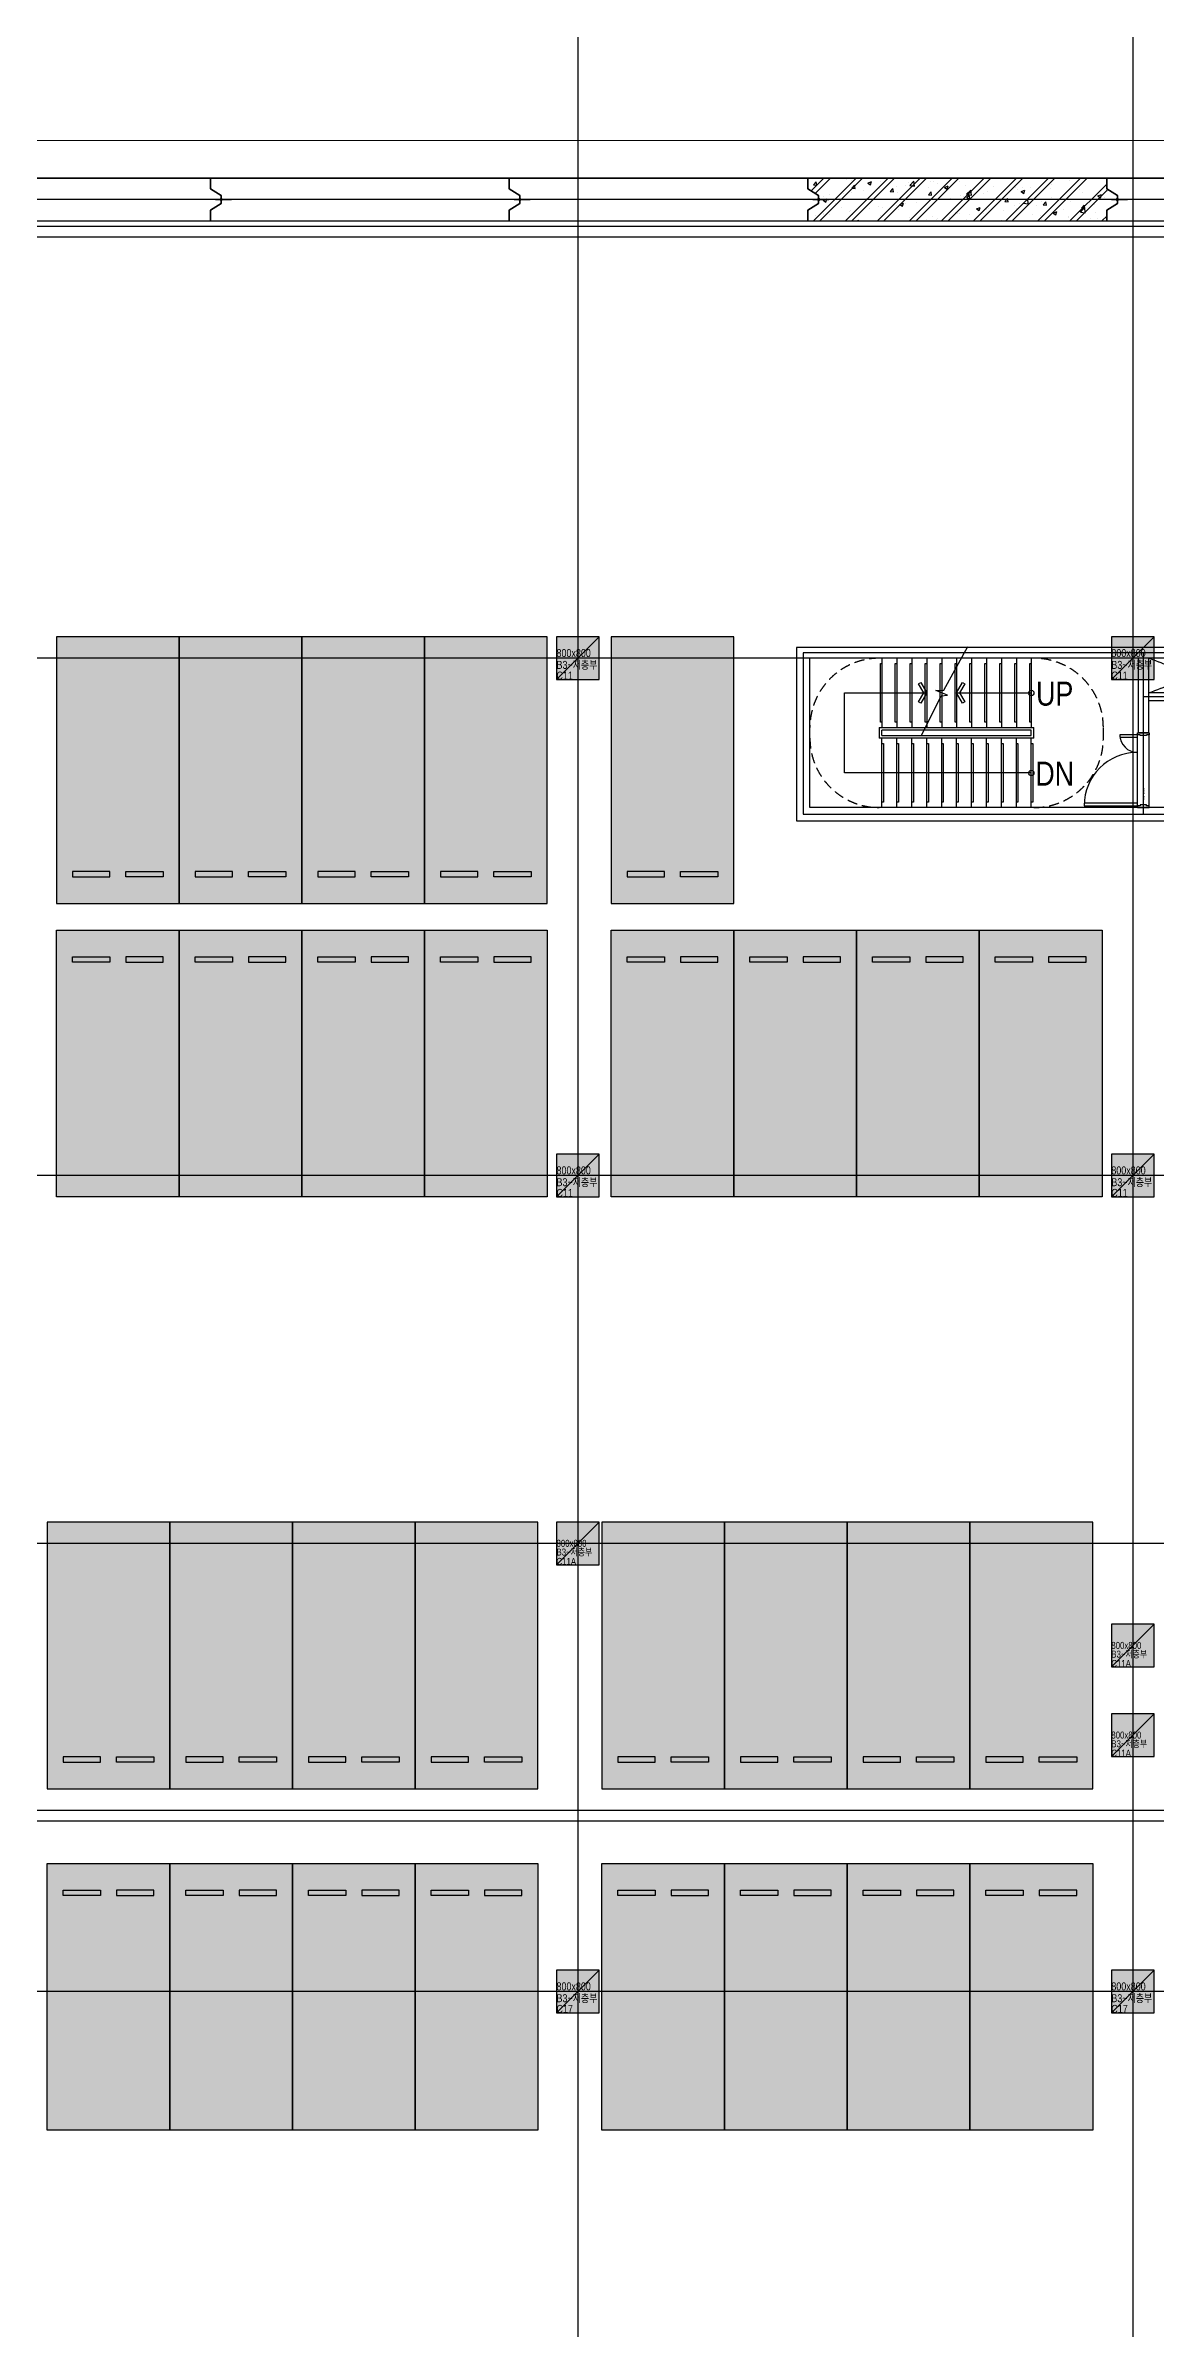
# Model space of a CAD drawing. Header units: millimetres. Extents: x -20379 to 476967, y -520228 to 220376.
# Drawn here: x 378819 to 399619, y -449936 to -407135 of the extents above; entities that cross this region are included whole.
import ezdxf
from ezdxf.enums import TextEntityAlignment as Align

# ---------------------------------------------------------------- set-up
doc = ezdxf.new("R2010")
doc.units = ezdxf.units.MM
doc.header["$MEASUREMENT"] = 0
for name, pattern in [('$0$X-CORE_B2F$0$CEN', [62, 60, -1, 0, -1]), ('$0$X-CORE_B2F$0$CENTER2', [1.125, 0.75, -0.125, 0.125, -0.125]), ('$0$X-CORE_B2F$0$HIDDEN', [9.525, 6.35, -3.175]), ('$0$X-GRID_B3~B1$0$CENTER2', [1.125, 0.75, -0.125, 0.125, -0.125])]:
    doc.linetypes.add(name, pattern=pattern)
doc.layers.get('Defpoints').update_dxf_attribs({"color": 145, "lineweight": 9})
doc.layers.add('$0$NDC_S_HATCH MATERIAL', color=8, linetype='Continuous', lineweight=9)
for name, color, linetype in [('$0$X-COL-B2$0$A-254', 254, 'Continuous'), ('$0$X-COL-B2$0$A-COL', 2, 'Continuous'), ('$0$X-COL-B2$0$A-CON', 2, 'Continuous'), ('$0$X-CORE_B2F$0$A-CEN2', 8, '$0$X-CORE_B2F$0$CENTER2'), ('$0$X-CORE_B2F$0$A-CON', 2, 'Continuous'), ('$0$X-CORE_B2F$0$A-DOOR', 4, 'Continuous'), ('$0$X-CORE_B2F$0$A-DOORF', 9, 'Continuous'), ('$0$X-CORE_B2F$0$A-ELE4', 8, 'Continuous'), ('$0$X-CORE_B2F$0$A-HR', 6, 'Continuous'), ('$0$X-CORE_B2F$0$A-OPEN1', 1, '$0$X-CORE_B2F$0$CEN'), ('$0$X-CORE_B2F$0$A-STR', 4, 'Continuous'), ('$0$X-CORE_B2F$0$A-SYM', 7, 'Continuous'), ('$0$X-CORE_B2F$0$A-WALD', 7, 'Continuous'), ('$0$X-DIAPHGRAM Wall PLAN$0$A-COL', 2, 'Continuous'), ('$0$X-DIAPHGRAM Wall PLAN$0$A-HAT', 9, 'Continuous'), ('$0$X-GRID_B3~B1$0$A-CEN1', 1, '$0$X-GRID_B3~B1$0$CENTER2'), ('$0$X-INT-B2$0$A-PARK', 5, 'Continuous'), ('$0$X-INT-B2$0$A-WALB', 3, 'Continuous')]:
    doc.layers.add(name, color=color, linetype=linetype)
doc.styles.add('$0$X-COL-B2$0$Hrtext', font='arial.ttf', dxfattribs={"width": 0.8})
doc.styles.add('$0$X-CORE_B2F$0$$0$X-PLAN$0$Standard', font='')
doc.styles.add('$0$X-CORE_B2F$0$Hrtext', font='arial.ttf', dxfattribs={"width": 0.8})
doc.styles.add('$0$X-GRID_B3~B1$0$Heerim', font='', dxfattribs={"width": 0.8})
doc.styles.get('$0$X-CORE_B2F$0$$0$X-PLAN$0$Standard').set_extended_font_data('DotumChe')
doc.styles.get('$0$X-GRID_B3~B1$0$Heerim').set_extended_font_data('Dotum')

# ---------------------------------------------------------------- blocks, each defined once
blk = doc.blocks.new('$0$258')
at = {"layer": '$0$X-COL-B2$0$A-254'}
h = blk.add_hatch(color=256, dxfattribs=at)
h.dxf.hatch_style = 1
h.paths.add_polyline_path([(487497, -104931), (486697, -104931), (486697, -105731), (487497, -105731)])
h = blk.add_hatch(color=256, dxfattribs=at)
h.dxf.hatch_style = 1
h.paths.add_polyline_path([(497897, -104931), (497097, -104931), (497097, -105731), (497897, -105731)])
h = blk.add_hatch(color=256, dxfattribs=at)
h.dxf.hatch_style = 1
h.paths.add_polyline_path([(487497, -114631), (486697, -114631), (486697, -115431), (487497, -115431)])
h = blk.add_hatch(color=256, dxfattribs=at)
h.dxf.hatch_style = 1
h.paths.add_polyline_path([(497897, -114631), (497097, -114631), (497097, -115431), (497897, -115431)])
h = blk.add_hatch(color=256, dxfattribs=at)
h.dxf.hatch_style = 1
h.paths.add_polyline_path([(487497, -121531), (486697, -121531), (486697, -122331), (487497, -122331)])
h = blk.add_hatch(color=256, dxfattribs=at)
h.dxf.hatch_style = 1
h.paths.add_polyline_path([(497897, -123445), (497097, -123445), (497097, -124245), (497897, -124245)])
h = blk.add_hatch(color=256, dxfattribs=at)
h.dxf.hatch_style = 1
h.paths.add_polyline_path([(497897, -125126), (497097, -125126), (497097, -125926), (497897, -125926)])
h = blk.add_hatch(color=256, dxfattribs=at)
h.dxf.hatch_style = 1
h.paths.add_polyline_path([(487497, -129931), (486697, -129931), (486697, -130731), (487497, -130731)])
h = blk.add_hatch(color=256, dxfattribs=at)
h.dxf.hatch_style = 1
h.paths.add_polyline_path([(497897, -129931), (497097, -129931), (497097, -130731), (497897, -130731)])
at = {"layer": '$0$X-INT-B2$0$A-PARK'}
h = blk.add_hatch(color=254, dxfattribs=at)
h.dxf.hatch_style = 1
h.paths.add_polyline_path([(479622, -109931), (479622, -104931), (477322, -104931), (477322, -109931)])
h = blk.add_hatch(color=254, dxfattribs=at)
h.dxf.hatch_style = 1
h.paths.add_polyline_path([(481922, -109931), (481922, -104931), (479622, -104931), (479622, -109931)])
h = blk.add_hatch(color=254, dxfattribs=at)
h.dxf.hatch_style = 1
h.paths.add_polyline_path([(484222, -109931), (484222, -104931), (481922, -104931), (481922, -109931)])
h = blk.add_hatch(color=254, dxfattribs=at)
h.dxf.hatch_style = 1
h.paths.add_polyline_path([(486522, -109931), (486522, -104931), (484222, -104931), (484222, -109931)])
h = blk.add_hatch(color=254, dxfattribs=at)
h.dxf.hatch_style = 1
h.paths.add_polyline_path([(490022, -109931), (490022, -104931), (487722, -104931), (487722, -109931)])
h = blk.add_hatch(color=254, dxfattribs=at)
h.dxf.hatch_style = 1
h.paths.add_polyline_path([(479622, -110431), (479622, -115431), (477322, -115431), (477322, -110431)])
h = blk.add_hatch(color=254, dxfattribs=at)
h.dxf.hatch_style = 1
h.paths.add_polyline_path([(481922, -110431), (481922, -115431), (479622, -115431), (479622, -110431)])
h = blk.add_hatch(color=254, dxfattribs=at)
h.dxf.hatch_style = 1
h.paths.add_polyline_path([(484222, -110431), (484222, -115431), (481922, -115431), (481922, -110431)])
h = blk.add_hatch(color=254, dxfattribs=at)
h.dxf.hatch_style = 1
h.paths.add_polyline_path([(486522, -110431), (486522, -115431), (484222, -115431), (484222, -110431)])
h = blk.add_hatch(color=254, dxfattribs=at)
h.dxf.hatch_style = 1
h.paths.add_polyline_path([(490022, -110431), (490022, -115431), (487722, -115431), (487722, -110431)])
h = blk.add_hatch(color=254, dxfattribs=at)
h.dxf.hatch_style = 1
h.paths.add_polyline_path([(492322, -110431), (492322, -115431), (490022, -115431), (490022, -110431)])
h = blk.add_hatch(color=254, dxfattribs=at)
h.dxf.hatch_style = 1
h.paths.add_polyline_path([(494622, -110431), (494622, -115431), (492322, -115431), (492322, -110431)])
h = blk.add_hatch(color=254, dxfattribs=at)
h.dxf.hatch_style = 1
h.paths.add_polyline_path([(496922, -110431), (496922, -115431), (494622, -115431), (494622, -110431)])
h = blk.add_hatch(color=254, dxfattribs=at)
h.dxf.hatch_style = 1
h.paths.add_polyline_path([(479447, -126531), (479447, -121531), (477147, -121531), (477147, -126531)])
h = blk.add_hatch(color=254, dxfattribs=at)
h.dxf.hatch_style = 1
h.paths.add_polyline_path([(481747, -126531), (481747, -121531), (479447, -121531), (479447, -126531)])
h = blk.add_hatch(color=254, dxfattribs=at)
h.dxf.hatch_style = 1
h.paths.add_polyline_path([(484047, -126531), (484047, -121531), (481747, -121531), (481747, -126531)])
h = blk.add_hatch(color=254, dxfattribs=at)
h.dxf.hatch_style = 1
h.paths.add_polyline_path([(486347, -126531), (486347, -121531), (484047, -121531), (484047, -126531)])
h = blk.add_hatch(color=254, dxfattribs=at)
h.dxf.hatch_style = 1
h.paths.add_polyline_path([(489847, -126531), (489847, -121531), (487547, -121531), (487547, -126531)])
h = blk.add_hatch(color=254, dxfattribs=at)
h.dxf.hatch_style = 1
h.paths.add_polyline_path([(492147, -126531), (492147, -121531), (489847, -121531), (489847, -126531)])
h = blk.add_hatch(color=254, dxfattribs=at)
h.dxf.hatch_style = 1
h.paths.add_polyline_path([(494447, -126531), (494447, -121531), (492147, -121531), (492147, -126531)])
h = blk.add_hatch(color=254, dxfattribs=at)
h.dxf.hatch_style = 1
h.paths.add_polyline_path([(496747, -126531), (496747, -121531), (494447, -121531), (494447, -126531)])
h = blk.add_hatch(color=254, dxfattribs=at)
h.dxf.hatch_style = 1
h.paths.add_polyline_path([(479447, -127931), (479447, -132931), (477147, -132931), (477147, -127931)])
h = blk.add_hatch(color=254, dxfattribs=at)
h.dxf.hatch_style = 1
h.paths.add_polyline_path([(481747, -127931), (481747, -132931), (479447, -132931), (479447, -127931)])
h = blk.add_hatch(color=254, dxfattribs=at)
h.dxf.hatch_style = 1
h.paths.add_polyline_path([(484047, -127931), (484047, -132931), (481747, -132931), (481747, -127931)])
h = blk.add_hatch(color=254, dxfattribs=at)
h.dxf.hatch_style = 1
h.paths.add_polyline_path([(486347, -127931), (486347, -132931), (484047, -132931), (484047, -127931)])
h = blk.add_hatch(color=254, dxfattribs=at)
h.dxf.hatch_style = 1
h.paths.add_polyline_path([(489847, -127931), (489847, -132931), (487547, -132931), (487547, -127931)])
h = blk.add_hatch(color=254, dxfattribs=at)
h.dxf.hatch_style = 1
h.paths.add_polyline_path([(492147, -127931), (492147, -132931), (489847, -132931), (489847, -127931)])
h = blk.add_hatch(color=254, dxfattribs=at)
h.dxf.hatch_style = 1
h.paths.add_polyline_path([(494447, -127931), (494447, -132931), (492147, -132931), (492147, -127931)])
h = blk.add_hatch(color=254, dxfattribs=at)
h.dxf.hatch_style = 1
h.paths.add_polyline_path([(496747, -127931), (496747, -132931), (494447, -132931), (494447, -127931)])
at = {"layer": '$0$X-COL-B2$0$A-COL'}
for p, q in [((487497, -104931), (486697, -104931)), ((486697, -104931), (486697, -105731)), ((487497, -105731), (487497, -104931)), ((497897, -104931), (497097, -104931)), ((497097, -104931), (497097, -105731)), ((497897, -105731), (497897, -104931)), ((486697, -105731), (487497, -105731)), ((497097, -105731), (497897, -105731)), ((487497, -114631), (486697, -114631)), ((486697, -114631), (486697, -115431)), ((487497, -115431), (487497, -114631)), ((497897, -114631), (497097, -114631)), ((497097, -114631), (497097, -115431)), ((497897, -115431), (497897, -114631)), ((486697, -115431), (487497, -115431)), ((497097, -115431), (497897, -115431)), ((487497, -121531), (486697, -121531)), ((486697, -121531), (486697, -122331)), ((487497, -122331), (487497, -121531)), ((486697, -122331), (487497, -122331)), ((497897, -123445), (497097, -123445)), ((497097, -123445), (497097, -124245)), ((497897, -124245), (497897, -123445)), ((497097, -124245), (497897, -124245)), ((497897, -125126), (497097, -125126)), ((497097, -125126), (497097, -125926)), ((497897, -125926), (497897, -125126)), ((497097, -125926), (497897, -125926)), ((487497, -129931), (486697, -129931)), ((486697, -129931), (486697, -130731)), ((487497, -130731), (487497, -129931)), ((497897, -129931), (497097, -129931)), ((497097, -129931), (497097, -130731)), ((497897, -130731), (497897, -129931)), ((486697, -130731), (487497, -130731)), ((497097, -130731), (497897, -130731))]:
    blk.add_line(p, q, dxfattribs=at)
at = {"layer": '$0$X-COL-B2$0$A-CON', "ltscale": 10}
for p, q in [((335947, -96331), (513810, -96331)), ((336747, -97131), (513478, -97131))]:
    blk.add_line(p, q, dxfattribs=at)
at = {"layer": '$0$X-CORE_B2F$0$A-CEN2'}
for p, q in [((504724, -105231), (491322, -105231)), ((491322, -105231), (491322, -108256)), ((497697, -108256), (497697, -105231)), ((499572, -106056), (497697, -106056)), ((491322, -108256), (504724, -108256))]:
    blk.add_line(p, q, dxfattribs=at)
at = {"layer": '$0$X-CORE_B2F$0$A-CON', "ltscale": 10}
for p, q in [((504847, -105131), (491197, -105131)), ((491197, -105131), (491197, -108381)), ((491447, -108131), (491447, -105331)), ((497597, -105331), (491447, -105331)), ((497597, -105331), (497597, -106731)), ((501647, -105331), (497797, -105331)), ((497797, -106731), (497797, -105331)), ((497797, -106731), (497597, -106731)), ((499747, -108131), (491447, -108131)), ((491197, -108381), (499747, -108381))]:
    blk.add_line(p, q, dxfattribs=at)
at = {"layer": '$0$X-CORE_B2F$0$A-DOOR'}
for p, q in [((497587, -106766), (497257, -106766)), ((497257, -106766), (497257, -106811)), ((497257, -106811), (497587, -106811)), ((497587, -106766), (497587, -106731)), ((497587, -106731), (497807, -106731)), ((497637, -106766), (497587, -106766)), ((497587, -106811), (497587, -106766)), ((497637, -106781), (497637, -106766)), ((497757, -106781), (497637, -106781)), ((497807, -106766), (497757, -106766)), ((497757, -106766), (497757, -106781)), ((497807, -106731), (497807, -106766)), ((497587, -108051), (496587, -108051)), ((496587, -108051), (496587, -108096)), ((496587, -108096), (497587, -108096)), ((497587, -108096), (497587, -108051)), ((497637, -108096), (497587, -108096)), ((497587, -108096), (497587, -108131)), ((497587, -108131), (497807, -108131)), ((497757, -108081), (497637, -108081)), ((497637, -108081), (497637, -108096)), ((497757, -108096), (497757, -108081)), ((497807, -108096), (497757, -108096)), ((497807, -108131), (497807, -108096))]:
    blk.add_line(p, q, dxfattribs=at)
at = {"layer": '$0$X-CORE_B2F$0$A-DOORF'}
for centre, radius, start, end in [((497587, -106766), 330, 180, 270), ((497587, -108096), 1000, 90, 180)]:
    blk.add_arc(centre, radius, start, end, dxfattribs=at)
at = {"layer": '$0$X-CORE_B2F$0$A-ELE4'}
for p, q in [((492767, -106531), (492767, -105431)), ((492767, -105431), (492797, -105431)), ((493047, -106531), (493047, -105431)), ((493047, -105431), (493077, -105431)), ((493327, -106531), (493327, -105431)), ((493327, -105431), (493357, -105431)), ((493607, -106531), (493607, -105431)), ((493607, -105431), (493637, -105431)), ((493887, -106531), (493887, -105431)), ((493887, -105431), (493917, -105431)), ((494167, -106531), (494167, -105431)), ((494167, -105431), (494197, -105431)), ((494447, -106531), (494447, -105431)), ((494447, -105431), (494477, -105431)), ((494727, -106531), (494727, -105431)), ((494727, -105431), (494757, -105431)), ((495007, -106531), (495007, -105431)), ((495007, -105431), (495037, -105431)), ((495287, -106531), (495287, -105431)), ((495287, -105431), (495317, -105431)), ((495567, -106531), (495567, -105431)), ((495567, -105431), (495597, -105431)), ((492797, -106531), (492767, -106531)), ((493077, -106531), (493047, -106531)), ((493357, -106531), (493327, -106531)), ((493637, -106531), (493607, -106531)), ((493917, -106531), (493887, -106531)), ((494197, -106531), (494167, -106531)), ((494477, -106531), (494447, -106531)), ((494757, -106531), (494727, -106531)), ((495037, -106531), (495007, -106531)), ((495317, -106531), (495287, -106531)), ((495597, -106531), (495567, -106531)), ((492797, -106931), (492827, -106931)), ((492827, -106931), (492827, -108031)), ((493077, -106931), (493107, -106931)), ((493107, -106931), (493107, -108031)), ((493357, -106931), (493387, -106931)), ((493387, -106931), (493387, -108031)), ((493637, -106931), (493667, -106931)), ((493667, -106931), (493667, -108031)), ((493917, -106931), (493947, -106931)), ((493947, -106931), (493947, -108031)), ((494197, -106931), (494227, -106931)), ((494227, -106931), (494227, -108031)), ((494477, -106931), (494507, -106931)), ((494507, -106931), (494507, -108031)), ((494757, -106931), (494787, -106931)), ((494787, -106931), (494787, -108031)), ((495037, -106931), (495067, -106931)), ((495067, -106931), (495067, -108031)), ((495317, -106931), (495347, -106931)), ((495347, -106931), (495347, -108031)), ((495597, -106931), (495627, -106931)), ((495627, -106931), (495627, -108031)), ((497587, -108096), (497587, -106766)), ((497807, -108096), (497807, -106766)), ((492827, -108031), (492797, -108031)), ((493107, -108031), (493077, -108031)), ((493387, -108031), (493357, -108031)), ((493667, -108031), (493637, -108031)), ((493947, -108031), (493917, -108031)), ((494227, -108031), (494197, -108031)), ((494507, -108031), (494477, -108031)), ((494787, -108031), (494757, -108031)), ((495067, -108031), (495037, -108031)), ((495347, -108031), (495317, -108031)), ((495627, -108031), (495597, -108031))]:
    blk.add_line(p, q, dxfattribs=at)
at = {"layer": '$0$X-CORE_B2F$0$A-HR'}
for p, q in [((492747, -106631), (495647, -106631)), ((492747, -106631), (492747, -106831)), ((495647, -106831), (492747, -106831)), ((495597, -106681), (492797, -106681)), ((492797, -106781), (492797, -106681)), ((492797, -106781), (495597, -106781)), ((495597, -106781), (495597, -106681)), ((495647, -106831), (495647, -106631))]:
    blk.add_line(p, q, dxfattribs=at)
at = {"layer": '$0$X-CORE_B2F$0$A-OPEN1'}
for p, q in [((499497, -105981), (497797, -105331)), ((497797, -105981), (499497, -105331))]:
    blk.add_line(p, q, dxfattribs=at)
at = {"layer": '$0$X-CORE_B2F$0$A-STR'}
for p, q in [((492797, -105331), (492797, -106631)), ((493077, -105331), (493077, -106631)), ((493357, -105331), (493357, -106631)), ((493637, -105331), (493637, -106631)), ((493917, -105331), (493917, -106631)), ((494197, -105331), (494197, -106631)), ((494477, -105331), (494477, -106631)), ((494757, -105331), (494757, -106631)), ((495037, -105331), (495037, -106631)), ((495317, -105331), (495317, -106631)), ((495597, -105331), (495597, -106631)), ((492797, -108131), (492797, -106831)), ((493077, -108131), (493077, -106831)), ((493357, -108131), (493357, -106831)), ((493637, -108131), (493637, -106831)), ((493917, -108131), (493917, -106831)), ((494197, -108131), (494197, -106831)), ((494477, -108131), (494477, -106831)), ((494757, -108131), (494757, -106831)), ((495037, -108131), (495037, -106831)), ((495317, -108131), (495317, -106831)), ((495597, -108131), (495597, -106831))]:
    blk.add_line(p, q, dxfattribs=at)
at = {"layer": '$0$X-CORE_B2F$0$A-STR', "color": 8, "linetype": '$0$X-CORE_B2F$0$HIDDEN', "ltscale": 30}
for p, q in [((491447, -106831), (491447, -106631)), ((496947, -106831), (496947, -106631))]:
    blk.add_line(p, q, dxfattribs=at)
for centre, start, end in [((492747, -106631), 90, 180), ((495647, -106631), 0, 90), ((492747, -106831), 180, 270), ((495647, -106831), 270, 0)]:
    blk.add_arc(centre, 1300, start, end, dxfattribs=at)
at = {"layer": '$0$X-CORE_B2F$0$A-SYM'}
for p, q in [((493958, -105929), (494405, -105110)), ((492097, -107481), (492097, -105981)), ((492097, -105981), (493637, -105981)), ((493484, -105813), (493526, -105789)), ((493581, -105981), (493484, -105813)), ((493484, -106149), (493581, -105981)), ((493526, -105789), (493637, -105981)), ((493637, -105981), (493526, -106173)), ((493540, -106777), (493907, -106039)), ((493810, -105939), (493958, -105929)), ((494023, -106022), (493810, -105939)), ((493907, -106039), (494023, -106022)), ((494197, -105981), (494307, -105789)), ((494307, -106173), (494197, -105981)), ((494197, -105981), (495597, -105981)), ((494349, -105813), (494252, -105981)), ((494252, -105981), (494349, -106149)), ((494307, -105789), (494349, -105813)), ((493526, -106173), (493484, -106149)), ((494349, -106149), (494307, -106173)), ((495597, -107481), (492097, -107481))]:
    blk.add_line(p, q, dxfattribs=at)
for centre in [(495597, -105981), (495597, -107481)]:
    blk.add_circle(centre, 50, dxfattribs=at)
at = {"layer": '$0$X-CORE_B2F$0$A-WALD', "ltscale": 10}
for p, q in [((499497, -105981), (497797, -105981)), ((499647, -106131), (497797, -106131))]:
    blk.add_line(p, q, dxfattribs=at)
at = {"layer": '$0$X-DIAPHGRAM Wall PLAN$0$A-COL'}
for p, q in [((335947, -96331), (513810, -96331)), ((336747, -97131), (513478, -97131))]:
    blk.add_line(p, q, dxfattribs=at)
at = {"layer": '$0$X-DIAPHGRAM Wall PLAN$0$A-COL', "ltscale": 0.01}
for p, q in [((480210, -96331), (474610, -96331)), ((480210, -96531), (480210, -96331)), ((485810, -96331), (480210, -96331)), ((480210, -96331), (480210, -96531)), ((480410, -96656), (480210, -96531)), ((480210, -96531), (480410, -96656)), ((480410, -96806), (480410, -96656)), ((480410, -96656), (480410, -96806)), ((485810, -96531), (485810, -96331)), ((491410, -96331), (485810, -96331)), ((485810, -96331), (485810, -96531)), ((486010, -96656), (485810, -96531)), ((485810, -96531), (486010, -96656)), ((486010, -96806), (486010, -96656)), ((486010, -96656), (486010, -96806)), ((491410, -96531), (491410, -96331)), ((497010, -96331), (491410, -96331)), ((491410, -96331), (491410, -96531)), ((491610, -96656), (491410, -96531)), ((491410, -96531), (491610, -96656)), ((491610, -96806), (491610, -96656)), ((491610, -96656), (491610, -96806)), ((497010, -96531), (497010, -96331)), ((502610, -96331), (497010, -96331)), ((497010, -96331), (497010, -96531)), ((497210, -96656), (497010, -96531)), ((497010, -96531), (497210, -96656)), ((497210, -96806), (497210, -96656)), ((497210, -96656), (497210, -96806)), ((474610, -97131), (480210, -97131)), ((480210, -96931), (480410, -96806)), ((480410, -96806), (480210, -96931)), ((480210, -97131), (480210, -96931)), ((480210, -96931), (480210, -97131)), ((480210, -97131), (485810, -97131)), ((485810, -96931), (486010, -96806)), ((486010, -96806), (485810, -96931)), ((485810, -97131), (485810, -96931)), ((485810, -96931), (485810, -97131)), ((485810, -97131), (491410, -97131)), ((491410, -96931), (491610, -96806)), ((491610, -96806), (491410, -96931)), ((491410, -97131), (491410, -96931)), ((491410, -96931), (491410, -97131)), ((491410, -97131), (497010, -97131)), ((497010, -96931), (497210, -96806)), ((497210, -96806), (497010, -96931)), ((497010, -97131), (497010, -96931)), ((497010, -96931), (497010, -97131)), ((497010, -97131), (502610, -97131))]:
    blk.add_line(p, q, dxfattribs=at)
at = {"layer": '$0$X-DIAPHGRAM Wall PLAN$0$A-COL', "ltscale": 50}
for p, q in [((480517, -96731), (480217, -96731)), ((480302, -96731), (480602, -96731)), ((486117, -96731), (485817, -96731)), ((485902, -96731), (486202, -96731)), ((491717, -96731), (491417, -96731)), ((491502, -96731), (491802, -96731)), ((497317, -96731), (497017, -96731)), ((497102, -96731), (497402, -96731))]:
    blk.add_line(p, q, dxfattribs=at)
for centre, start, end in [((480410, -96731), 0, 180), ((480410, -96731), 360, 180), ((486010, -96731), 0, 180), ((486010, -96731), 360, 180), ((491610, -96731), 0, 180), ((491610, -96731), 360, 180), ((497210, -96731), 0, 180), ((497210, -96731), 360, 180), ((480410, -96731), 180, 0), ((480410, -96731), 180, 360), ((486010, -96731), 180, 0), ((486010, -96731), 180, 360), ((491610, -96731), 180, 0), ((491610, -96731), 180, 360), ((497210, -96731), 180, 0), ((497210, -96731), 180, 360)]:
    blk.add_arc(centre, 20, start, end, dxfattribs=at)
at = {"layer": '$0$X-DIAPHGRAM Wall PLAN$0$A-HAT', "linetype": 'Continuous'}
for p, q in [((491450, -96332), (491450, -96332)), ((491471, -96569), (491710, -96331)), ((491511, -97131), (492311, -96331)), ((491517, -96455), (491565, -96398)), ((491517, -96455), (491576, -96461)), ((491544, -96452), (491544, -96452)), ((491547, -96616), (491832, -96331)), ((491576, -96461), (491565, -96398)), ((491633, -97131), (492433, -96331)), ((491693, -96347), (491693, -96347)), ((491693, -96744), (491763, -96717)), ((491709, -96673), (491709, -96673)), ((491721, -96340), (491721, -96340)), ((491743, -96778), (491763, -96718)), ((491818, -96643), (491818, -96643)), ((492068, -96610), (492068, -96610)), ((492112, -97131), (492912, -96331)), ((492127, -96352), (492127, -96352)), ((492227, -96370), (492227, -96370)), ((492228, -96598), (492228, -96598)), ((492234, -97131), (493034, -96331)), ((492234, -96518), (492282, -96461)), ((492234, -96518), (492294, -96523)), ((492294, -96523), (492282, -96461)), ((492447, -96560), (492447, -96560)), ((492509, -96702), (492509, -96702)), ((492534, -96422), (492604, -96395)), ((492534, -96422), (492583, -96455)), ((492583, -96455), (492604, -96395)), ((492713, -97131), (493513, -96331)), ((492742, -96527), (492742, -96527)), ((492761, -96392), (492761, -96392)), ((492835, -97131), (493635, -96331)), ((492951, -96581), (492999, -96523)), ((492951, -96581), (493011, -96586)), ((493011, -96586), (492999, -96523)), ((493079, -96477), (493079, -96477)), ((493092, -96601), (493092, -96601)), ((493247, -96463), (493247, -96463)), ((493295, -96415), (493295, -96415)), ((493314, -97131), (494114, -96331)), ((493317, -96468), (493395, -96387)), ((493317, -96468), (493406, -96482)), ((493329, -96444), (493329, -96444)), ((493406, -96482), (493395, -96387)), ((493436, -97131), (494236, -96331)), ((493668, -96644), (493717, -96586)), ((493668, -96644), (493728, -96649)), ((493675, -96501), (493675, -96501)), ((493708, -96394), (493708, -96394)), ((493728, -96649), (493717, -96586)), ((493754, -96721), (493754, -96721)), ((493766, -96388), (493766, -96388)), ((493829, -96437), (493829, -96437)), ((493915, -97131), (494715, -96331)), ((493971, -96502), (494041, -96475)), ((493971, -96502), (494020, -96535)), ((494021, -96536), (494041, -96475)), ((494038, -97131), (494838, -96331)), ((494076, -96706), (494076, -96706)), ((494259, -96401), (494259, -96401)), ((494268, -96651), (494268, -96651)), ((494327, -96673), (494327, -96673)), ((494362, -96460), (494362, -96460)), ((494384, -96633), (494462, -96552)), ((494384, -96633), (494473, -96647)), ((494386, -96706), (494434, -96649)), ((494386, -96706), (494445, -96712)), ((494445, -96712), (494434, -96649)), ((494473, -96647), (494462, -96552)), ((494516, -97131), (495316, -96331)), ((494639, -97131), (495439, -96331)), ((494705, -96623), (494705, -96623)), ((494773, -96587), (494773, -96587)), ((494896, -96482), (494896, -96482)), ((495103, -96769), (495151, -96712)), ((495117, -97131), (495917, -96331)), ((495163, -96774), (495151, -96712)), ((495240, -97131), (496040, -96331)), ((495292, -96512), (495292, -96512)), ((495337, -96540), (495337, -96540)), ((495408, -96582), (495478, -96555)), ((495408, -96582), (495458, -96615)), ((495430, -96505), (495430, -96505)), ((495451, -96799), (495529, -96718)), ((495458, -96616), (495478, -96555)), ((495540, -96813), (495529, -96718)), ((495587, -96507), (495587, -96507)), ((495718, -97131), (496518, -96331)), ((495805, -96441), (495805, -96441)), ((495841, -97131), (496641, -96331)), ((495964, -96527), (495964, -96527)), ((495966, -96457), (495966, -96457)), ((495967, -96698), (495967, -96698)), ((496298, -96710), (496298, -96710)), ((496311, -96377), (496311, -96377)), ((496319, -97131), (497010, -96440)), ((496442, -97131), (497029, -96543)), ((496498, -96550), (496498, -96550)), ((496550, -96598), (496550, -96598)), ((496597, -96374), (496597, -96374)), ((496818, -96635), (496818, -96635)), ((496845, -96662), (496915, -96635)), ((496845, -96662), (496895, -96696)), ((496848, -96341), (496848, -96341)), ((496895, -96696), (496915, -96635)), ((496963, -96685), (496963, -96685)), ((497031, -96573), (497031, -96573)), ((491555, -97038), (491555, -97038)), ((491693, -96744), (491743, -96778)), ((491697, -97006), (491697, -97006)), ((491709, -96992), (491709, -96992)), ((491805, -97005), (491805, -97005)), ((491926, -96802), (491926, -96802)), ((492032, -96881), (492032, -96881)), ((492184, -96955), (492184, -96955)), ((492216, -96931), (492216, -96931)), ((492243, -97015), (492243, -97015)), ((492332, -97131), (492360, -97120)), ((492357, -97131), (492360, -97120)), ((492566, -96903), (492566, -96903)), ((492730, -96860), (492730, -96860)), ((492777, -97037), (492777, -97037)), ((492816, -96872), (492816, -96872)), ((493066, -96839), (493066, -96839)), ((493100, -96926), (493100, -96926)), ((493131, -96824), (493201, -96798)), ((493131, -96824), (493180, -96858)), ((493180, -96858), (493201, -96798)), ((493223, -97129), (493223, -97129)), ((493235, -96796), (493235, -96796)), ((493311, -97060), (493311, -97060)), ((493445, -96789), (493445, -96789)), ((493634, -96948), (493634, -96948)), ((493634, -97098), (493634, -97098)), ((493742, -97054), (493742, -97054)), ((493813, -97100), (493813, -97100)), ((493845, -97083), (493845, -97083)), ((494063, -97067), (494063, -97067)), ((494168, -96971), (494168, -96971)), ((494217, -96998), (494217, -96998)), ((494255, -96984), (494255, -96984)), ((494378, -97105), (494378, -97105)), ((494442, -97017), (494442, -97017)), ((494568, -96904), (494638, -96878)), ((494568, -96904), (494617, -96938)), ((494617, -96938), (494638, -96878)), ((494701, -96993), (494701, -96993)), ((494760, -96920), (494760, -96920)), ((494801, -96898), (494801, -96898)), ((494912, -97128), (494912, -97128)), ((495040, -97117), (495040, -97117)), ((495074, -96934), (495074, -96934)), ((495103, -96769), (495163, -96774)), ((495235, -97016), (495235, -97016)), ((495280, -96845), (495280, -96845)), ((495324, -96901), (495324, -96901)), ((495384, -96798), (495384, -96798)), ((495451, -96799), (495540, -96813)), ((495623, -97017), (495623, -97017)), ((495703, -96851), (495703, -96851)), ((495769, -97038), (495769, -97038)), ((495781, -97107), (495781, -97107)), ((495793, -96774), (495793, -96774)), ((495820, -96832), (495868, -96774)), ((495820, -96832), (495880, -96837)), ((495880, -96837), (495868, -96774)), ((496005, -96985), (496075, -96958)), ((496005, -96985), (496055, -97018)), ((496055, -97018), (496075, -96958)), ((496207, -96917), (496207, -96917)), ((496286, -97043), (496286, -97043)), ((496303, -97061), (496303, -97061)), ((496322, -97130), (496322, -97130)), ((496334, -96768), (496334, -96768)), ((496519, -96965), (496596, -96883)), ((496519, -96965), (496608, -96978)), ((496537, -96895), (496586, -96837)), ((496537, -96895), (496597, -96900)), ((496585, -96735), (496585, -96735)), ((496597, -96900), (496586, -96837)), ((496608, -96978), (496597, -96883)), ((496700, -97080), (496700, -97080)), ((496790, -96817), (496790, -96817)), ((496806, -96968), (496806, -96968)), ((496837, -97084), (496837, -97084)), ((496920, -97131), (497010, -97041))]:
    blk.add_line(p, q, dxfattribs=at)
at = {"layer": '$0$X-GRID_B3~B1$0$A-CEN1', "ltscale": 10}
for p, q in [((487097, -71986), (487097, -206938)), ((497497, -71986), (497497, -206938)), ((565437, -96731), (324908, -96731)), ((565437, -105331), (425347, -105331)), ((565437, -115031), (324908, -115031)), ((565437, -121931), (425347, -121931)), ((565437, -130331), (425347, -130331))]:
    blk.add_line(p, q, dxfattribs=at)
at = {"layer": '$0$X-INT-B2$0$A-PARK'}
for p, q in [((479622, -104931), (477322, -104931)), ((477322, -104931), (477322, -109931)), ((479622, -109931), (479622, -104931)), ((481922, -104931), (479622, -104931)), ((479622, -104931), (479622, -109931)), ((481922, -109931), (481922, -104931)), ((484222, -104931), (481922, -104931)), ((481922, -104931), (481922, -109931)), ((484222, -109931), (484222, -104931)), ((486522, -104931), (484222, -104931)), ((484222, -104931), (484222, -109931)), ((486522, -109931), (486522, -104931)), ((490022, -104931), (487722, -104931)), ((487722, -104931), (487722, -109931)), ((490022, -109931), (490022, -104931)), ((478322, -109331), (477622, -109331)), ((477622, -109331), (477622, -109431)), ((477622, -109431), (478322, -109431)), ((478322, -109431), (478322, -109331)), ((478622, -109431), (478622, -109331)), ((478622, -109331), (479322, -109331)), ((479322, -109431), (478622, -109431)), ((479322, -109331), (479322, -109431)), ((480622, -109331), (479922, -109331)), ((479922, -109331), (479922, -109431)), ((479922, -109431), (480622, -109431)), ((480622, -109431), (480622, -109331)), ((480922, -109431), (480922, -109331)), ((480922, -109331), (481622, -109331)), ((481622, -109431), (480922, -109431)), ((481622, -109331), (481622, -109431)), ((482922, -109331), (482222, -109331)), ((482222, -109331), (482222, -109431)), ((482222, -109431), (482922, -109431)), ((482922, -109431), (482922, -109331)), ((483222, -109431), (483222, -109331)), ((483222, -109331), (483922, -109331)), ((483922, -109431), (483222, -109431)), ((483922, -109331), (483922, -109431)), ((485222, -109331), (484522, -109331)), ((484522, -109331), (484522, -109431)), ((484522, -109431), (485222, -109431)), ((485222, -109431), (485222, -109331)), ((485522, -109431), (485522, -109331)), ((485522, -109331), (486222, -109331)), ((486222, -109431), (485522, -109431)), ((486222, -109331), (486222, -109431)), ((488722, -109331), (488022, -109331)), ((488022, -109331), (488022, -109431)), ((488022, -109431), (488722, -109431)), ((488722, -109431), (488722, -109331)), ((489022, -109431), (489022, -109331)), ((489022, -109331), (489722, -109331)), ((489722, -109431), (489022, -109431)), ((489722, -109331), (489722, -109431)), ((477322, -109931), (479622, -109931)), ((479622, -109931), (481922, -109931)), ((481922, -109931), (484222, -109931)), ((484222, -109931), (486522, -109931)), ((487722, -109931), (490022, -109931)), ((477322, -115431), (477322, -110431)), ((477322, -110431), (479622, -110431)), ((479622, -115431), (479622, -110431)), ((479622, -110431), (481922, -110431)), ((479622, -110431), (479622, -115431)), ((481922, -115431), (481922, -110431)), ((481922, -110431), (484222, -110431)), ((481922, -110431), (481922, -115431)), ((484222, -115431), (484222, -110431)), ((484222, -110431), (486522, -110431)), ((484222, -110431), (484222, -115431)), ((486522, -110431), (486522, -115431)), ((487722, -115431), (487722, -110431)), ((487722, -110431), (490022, -110431)), ((490022, -115431), (490022, -110431)), ((490022, -110431), (492322, -110431)), ((490022, -110431), (490022, -115431)), ((492322, -115431), (492322, -110431)), ((492322, -110431), (494622, -110431)), ((492322, -110431), (492322, -115431)), ((494622, -115431), (494622, -110431)), ((494622, -110431), (496922, -110431)), ((494622, -110431), (494622, -115431)), ((496922, -110431), (496922, -115431)), ((477622, -111031), (477622, -110931)), ((477622, -110931), (478322, -110931)), ((478322, -111031), (477622, -111031)), ((478322, -110931), (478322, -111031)), ((478622, -110931), (478622, -111031)), ((479322, -110931), (478622, -110931)), ((478622, -111031), (479322, -111031)), ((479322, -111031), (479322, -110931)), ((479922, -111031), (479922, -110931)), ((479922, -110931), (480622, -110931)), ((480622, -111031), (479922, -111031)), ((480622, -110931), (480622, -111031)), ((480922, -110931), (480922, -111031)), ((481622, -110931), (480922, -110931)), ((480922, -111031), (481622, -111031)), ((481622, -111031), (481622, -110931)), ((482222, -111031), (482222, -110931)), ((482222, -110931), (482922, -110931)), ((482922, -111031), (482222, -111031)), ((482922, -110931), (482922, -111031)), ((483222, -110931), (483222, -111031)), ((483922, -110931), (483222, -110931)), ((483222, -111031), (483922, -111031)), ((483922, -111031), (483922, -110931)), ((484522, -111031), (484522, -110931)), ((484522, -110931), (485222, -110931)), ((485222, -111031), (484522, -111031)), ((485222, -110931), (485222, -111031)), ((485522, -110931), (485522, -111031)), ((486222, -110931), (485522, -110931)), ((485522, -111031), (486222, -111031)), ((486222, -111031), (486222, -110931)), ((488022, -111031), (488022, -110931)), ((488022, -110931), (488722, -110931)), ((488722, -111031), (488022, -111031)), ((488722, -110931), (488722, -111031)), ((489022, -110931), (489022, -111031)), ((489722, -110931), (489022, -110931)), ((489022, -111031), (489722, -111031)), ((489722, -111031), (489722, -110931)), ((490322, -111031), (490322, -110931)), ((490322, -110931), (491022, -110931)), ((491022, -111031), (490322, -111031)), ((491022, -110931), (491022, -111031)), ((491322, -110931), (491322, -111031)), ((492022, -110931), (491322, -110931)), ((491322, -111031), (492022, -111031)), ((492022, -111031), (492022, -110931)), ((492622, -111031), (492622, -110931)), ((492622, -110931), (493322, -110931)), ((493322, -111031), (492622, -111031)), ((493322, -110931), (493322, -111031)), ((493622, -110931), (493622, -111031)), ((494322, -110931), (493622, -110931)), ((493622, -111031), (494322, -111031)), ((494322, -111031), (494322, -110931)), ((494922, -111031), (494922, -110931)), ((494922, -110931), (495622, -110931)), ((495622, -111031), (494922, -111031)), ((495622, -110931), (495622, -111031)), ((495922, -110931), (495922, -111031)), ((496622, -110931), (495922, -110931)), ((495922, -111031), (496622, -111031)), ((496622, -111031), (496622, -110931)), ((479622, -115431), (477322, -115431)), ((481922, -115431), (479622, -115431)), ((484222, -115431), (481922, -115431)), ((486522, -115431), (484222, -115431)), ((490022, -115431), (487722, -115431)), ((492322, -115431), (490022, -115431)), ((494622, -115431), (492322, -115431)), ((496922, -115431), (494622, -115431)), ((479447, -121531), (477147, -121531)), ((477147, -121531), (477147, -126531)), ((481747, -121531), (479447, -121531)), ((479447, -121531), (479447, -126531)), ((479447, -126531), (479447, -121531)), ((484047, -121531), (481747, -121531)), ((481747, -121531), (481747, -126531)), ((481747, -126531), (481747, -121531)), ((486347, -121531), (484047, -121531)), ((484047, -121531), (484047, -126531)), ((484047, -126531), (484047, -121531)), ((486347, -126531), (486347, -121531)), ((489847, -121531), (487547, -121531)), ((487547, -121531), (487547, -126531)), ((492147, -121531), (489847, -121531)), ((489847, -121531), (489847, -126531)), ((489847, -126531), (489847, -121531)), ((494447, -121531), (492147, -121531)), ((492147, -121531), (492147, -126531)), ((492147, -126531), (492147, -121531)), ((496747, -121531), (494447, -121531)), ((494447, -121531), (494447, -126531)), ((494447, -126531), (494447, -121531)), ((496747, -126531), (496747, -121531)), ((478147, -125931), (477447, -125931)), ((477447, -125931), (477447, -126031)), ((477447, -126031), (478147, -126031)), ((478147, -126031), (478147, -125931)), ((478447, -126031), (478447, -125931)), ((478447, -125931), (479147, -125931)), ((479147, -126031), (478447, -126031)), ((479147, -125931), (479147, -126031)), ((480447, -125931), (479747, -125931)), ((479747, -125931), (479747, -126031)), ((479747, -126031), (480447, -126031)), ((480447, -126031), (480447, -125931)), ((480747, -126031), (480747, -125931)), ((480747, -125931), (481447, -125931)), ((481447, -126031), (480747, -126031)), ((481447, -125931), (481447, -126031)), ((482747, -125931), (482047, -125931)), ((482047, -125931), (482047, -126031)), ((482047, -126031), (482747, -126031)), ((482747, -126031), (482747, -125931)), ((483047, -126031), (483047, -125931)), ((483047, -125931), (483747, -125931)), ((483747, -126031), (483047, -126031)), ((483747, -125931), (483747, -126031)), ((485047, -125931), (484347, -125931)), ((484347, -125931), (484347, -126031)), ((484347, -126031), (485047, -126031)), ((485047, -126031), (485047, -125931)), ((485347, -126031), (485347, -125931)), ((485347, -125931), (486047, -125931)), ((486047, -126031), (485347, -126031)), ((486047, -125931), (486047, -126031)), ((488547, -125931), (487847, -125931)), ((487847, -125931), (487847, -126031)), ((487847, -126031), (488547, -126031)), ((488547, -126031), (488547, -125931)), ((488847, -126031), (488847, -125931)), ((488847, -125931), (489547, -125931)), ((489547, -126031), (488847, -126031)), ((489547, -125931), (489547, -126031)), ((490847, -125931), (490147, -125931)), ((490147, -125931), (490147, -126031)), ((490147, -126031), (490847, -126031)), ((490847, -126031), (490847, -125931)), ((491147, -126031), (491147, -125931)), ((491147, -125931), (491847, -125931)), ((491847, -126031), (491147, -126031)), ((491847, -125931), (491847, -126031)), ((493147, -125931), (492447, -125931)), ((492447, -125931), (492447, -126031)), ((492447, -126031), (493147, -126031)), ((493147, -126031), (493147, -125931)), ((493447, -126031), (493447, -125931)), ((493447, -125931), (494147, -125931)), ((494147, -126031), (493447, -126031)), ((494147, -125931), (494147, -126031)), ((495447, -125931), (494747, -125931)), ((494747, -125931), (494747, -126031)), ((494747, -126031), (495447, -126031)), ((495447, -126031), (495447, -125931)), ((495747, -126031), (495747, -125931)), ((495747, -125931), (496447, -125931)), ((496447, -126031), (495747, -126031)), ((496447, -125931), (496447, -126031)), ((477147, -126531), (479447, -126531)), ((479447, -126531), (481747, -126531)), ((481747, -126531), (484047, -126531)), ((484047, -126531), (486347, -126531)), ((487547, -126531), (489847, -126531)), ((489847, -126531), (492147, -126531)), ((492147, -126531), (494447, -126531)), ((494447, -126531), (496747, -126531)), ((477147, -132931), (477147, -127931)), ((477147, -127931), (479447, -127931)), ((479447, -132931), (479447, -127931)), ((479447, -127931), (481747, -127931)), ((479447, -127931), (479447, -132931)), ((481747, -132931), (481747, -127931)), ((481747, -127931), (484047, -127931)), ((481747, -127931), (481747, -132931)), ((484047, -132931), (484047, -127931)), ((484047, -127931), (486347, -127931)), ((484047, -127931), (484047, -132931)), ((486347, -127931), (486347, -132931)), ((487547, -132931), (487547, -127931)), ((487547, -127931), (489847, -127931)), ((489847, -132931), (489847, -127931)), ((489847, -127931), (492147, -127931)), ((489847, -127931), (489847, -132931)), ((492147, -132931), (492147, -127931)), ((492147, -127931), (494447, -127931)), ((492147, -127931), (492147, -132931)), ((494447, -132931), (494447, -127931)), ((494447, -127931), (496747, -127931)), ((494447, -127931), (494447, -132931)), ((496747, -127931), (496747, -132931)), ((477447, -128531), (477447, -128431)), ((477447, -128431), (478147, -128431)), ((478147, -128531), (477447, -128531)), ((478147, -128431), (478147, -128531)), ((478447, -128431), (478447, -128531)), ((479147, -128431), (478447, -128431)), ((478447, -128531), (479147, -128531)), ((479147, -128531), (479147, -128431)), ((479747, -128531), (479747, -128431)), ((479747, -128431), (480447, -128431)), ((480447, -128531), (479747, -128531)), ((480447, -128431), (480447, -128531)), ((480747, -128431), (480747, -128531)), ((481447, -128431), (480747, -128431)), ((480747, -128531), (481447, -128531)), ((481447, -128531), (481447, -128431)), ((482047, -128531), (482047, -128431)), ((482047, -128431), (482747, -128431)), ((482747, -128531), (482047, -128531)), ((482747, -128431), (482747, -128531)), ((483047, -128431), (483047, -128531)), ((483747, -128431), (483047, -128431)), ((483047, -128531), (483747, -128531)), ((483747, -128531), (483747, -128431)), ((484347, -128531), (484347, -128431)), ((484347, -128431), (485047, -128431)), ((485047, -128531), (484347, -128531)), ((485047, -128431), (485047, -128531)), ((485347, -128431), (485347, -128531)), ((486047, -128431), (485347, -128431)), ((485347, -128531), (486047, -128531)), ((486047, -128531), (486047, -128431)), ((487847, -128531), (487847, -128431)), ((487847, -128431), (488547, -128431)), ((488547, -128531), (487847, -128531)), ((488547, -128431), (488547, -128531)), ((488847, -128431), (488847, -128531)), ((489547, -128431), (488847, -128431)), ((488847, -128531), (489547, -128531)), ((489547, -128531), (489547, -128431)), ((490147, -128531), (490147, -128431)), ((490147, -128431), (490847, -128431)), ((490847, -128531), (490147, -128531)), ((490847, -128431), (490847, -128531)), ((491147, -128431), (491147, -128531)), ((491847, -128431), (491147, -128431)), ((491147, -128531), (491847, -128531)), ((491847, -128531), (491847, -128431)), ((492447, -128531), (492447, -128431)), ((492447, -128431), (493147, -128431)), ((493147, -128531), (492447, -128531)), ((493147, -128431), (493147, -128531)), ((493447, -128431), (493447, -128531)), ((494147, -128431), (493447, -128431)), ((493447, -128531), (494147, -128531)), ((494147, -128531), (494147, -128431)), ((494747, -128531), (494747, -128431)), ((494747, -128431), (495447, -128431)), ((495447, -128531), (494747, -128531)), ((495447, -128431), (495447, -128531)), ((495747, -128431), (495747, -128531)), ((496447, -128431), (495747, -128431)), ((495747, -128531), (496447, -128531)), ((496447, -128531), (496447, -128431)), ((479447, -132931), (477147, -132931)), ((481747, -132931), (479447, -132931)), ((484047, -132931), (481747, -132931)), ((486347, -132931), (484047, -132931)), ((489847, -132931), (487547, -132931)), ((492147, -132931), (489847, -132931)), ((494447, -132931), (492147, -132931)), ((496747, -132931), (494447, -132931))]:
    blk.add_line(p, q, dxfattribs=at)
at = {"layer": '$0$X-INT-B2$0$A-WALB', "ltscale": 10}
for p, q in [((429747, -97231), (513437, -97231)), ((429747, -97431), (513354, -97431)), ((468167, -126931), (514847, -126931)), ((468167, -127131), (514647, -127131))]:
    blk.add_line(p, q, dxfattribs=at)
at = {"layer": 'Defpoints'}
for p, q in [((514092, -95624), (427497, -95624)), ((487497, -104931), (486697, -105731)), ((497897, -104931), (497097, -105731)), ((487497, -114631), (486697, -115431)), ((497897, -114631), (497097, -115431)), ((487497, -121531), (486697, -122331)), ((497897, -123445), (497097, -124245)), ((497897, -125126), (497097, -125926)), ((487497, -129931), (486697, -130731)), ((497897, -129931), (497097, -130731))]:
    blk.add_line(p, q, dxfattribs=at)
at = {"style": '$0$X-GRID_B3~B1$0$Heerim', "width": 0.8}
for p in [(336345, -75064), (371545, -75064), (419545, -75064), (470745, -75064), (553745, -75064)]:
    blk.add_attdef('NO', text='', height=1000, dxfattribs=at).set_placement(p, align=Align.MIDDLE_CENTER)
for p in [(573015, -105332), (573015, -115032), (573015, -121932), (573015, -130632), (573015, -139932)]:
    blk.add_attdef('NO', text='', height=1000, rotation=90, dxfattribs=at).set_placement(p, align=Align.MIDDLE_CENTER)
at = {"layer": 'Defpoints', "style": '$0$X-COL-B2$0$Hrtext', "width": 0.8}
for s, height, p in [('800x800', 150, (486697, -105309)), ('800x800', 150, (497097, -105309)), ('B3~저층부', 150, (486697, -105531)), ('B3~저층부', 150, (497097, -105531)), ('800x800', 150, (486697, -115009)), ('B3~저층부', 150, (486697, -115231)), ('800x800', 150, (497097, -115009)), ('B3~저층부', 150, (497097, -115231)), ('800x800', 131.2, (486697, -121992)), ('B3~저층부', 131.2, (486697, -122156)), ('800x800', 131.2, (497097, -123906)), ('B3~저층부', 131.2, (497097, -124070)), ('800x800', 131.2, (497097, -125587)), ('B3~저층부', 131.2, (497097, -125751)), ('800x800', 150, (486697, -130309)), ('B3~저층부', 150, (486697, -130531)), ('800x800', 150, (497097, -130309)), ('B3~저층부', 150, (497097, -130531))]:
    blk.add_text(s, height=height, dxfattribs=at).set_placement(p)
at = {"layer": 'Defpoints', "color": 6, "style": '$0$X-COL-B2$0$Hrtext', "width": 0.8}
for s, height, p in [('C11', 150, (486697, -105731)), ('C11', 150, (497097, -105731)), ('C11', 150, (486697, -115431)), ('C11', 150, (497097, -115431)), ('C11A', 131.2, (486697, -122331)), ('C11A', 131.2, (497097, -124245)), ('C11A', 131.2, (497097, -125926)), ('C17', 150, (486697, -130731)), ('C17', 150, (497097, -130731))]:
    blk.add_text(s, height=height, dxfattribs=at).set_placement(p)
at = {"layer": 'Defpoints', "style": '$0$X-CORE_B2F$0$Hrtext', "width": 0.8}
for s, p in [('UP', (496035, -105995)), ('DN', (496035, -107495))]:
    blk.add_text(s, height=450, dxfattribs=at).set_placement(p, align=Align.MIDDLE_CENTER)
at = {"layer": 'Defpoints', "linetype": 'Continuous', "style": '$0$X-CORE_B2F$0$$0$X-PLAN$0$Standard', "text_generation_flag": 6}
blk.add_text('FSD-1300', height=37.5, rotation=270, dxfattribs=at).set_placement((497703, -107879), align=Align.MIDDLE)

msp = doc.modelspace()

# ---------------------------------------------------------------- block references
at = {"layer": '$0$NDC_S_HATCH MATERIAL'}
msp.add_blockref('$0$258', (-98302, -313290), dxfattribs=at)

doc.saveas('drawing.dxf')
